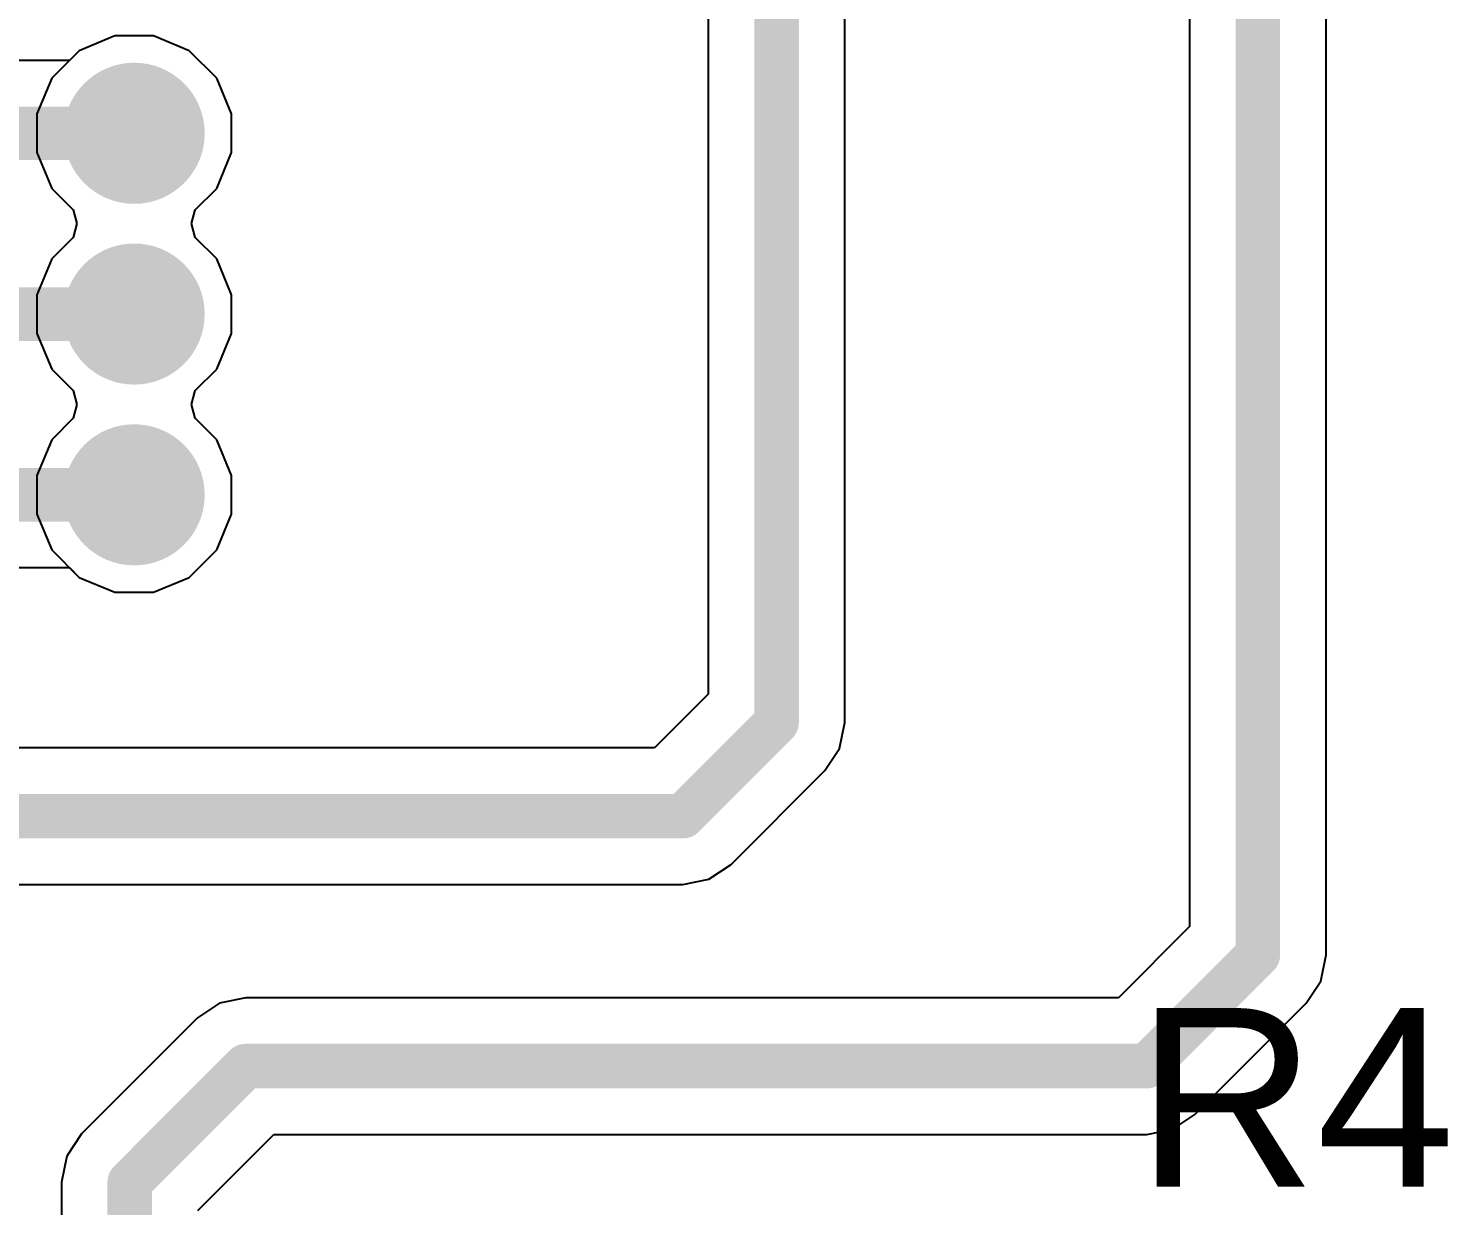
# Model space of a CAD drawing. Header units: millimetres. Extents: x 0 to 5423, y 0 to 5425.
# Drawn here: x 65.77 to 73.85, y 112.36 to 119.06 of the extents above; entities that cross this region are included whole.
import ezdxf

# ---------------------------------------------------------------- set-up
doc = ezdxf.new("R2010")
doc.units = ezdxf.units.MM
for name, color, linetype in [('BottomLayer', 5, 'Continuous'), ('BottomSolder', 6, 'Continuous'), ('TopLayer', 1, 'Continuous'), ('TopOverlay', 2, 'Continuous'), ('TopSolder', 216, 'Continuous'), ('ViaHoleLayer', 16, 'Continuous')]:
    doc.layers.add(name, color=color, linetype=linetype)
doc.styles.add('Arial', font='', dxfattribs={"height": 0.2})
doc.styles.get('Arial').set_extended_font_data('Arial')

msp = doc.modelspace()

# ---------------------------------------------------------------- hatches: boundary and pattern name
at = {"layer": 'BottomLayer'}
h = msp.add_hatch(color=5, dxfattribs=at)
edge = h.paths.add_edge_path()
edge.add_arc((66.3702, 118.4656), 0.3, 0, 360)
h = msp.add_hatch(color=5, dxfattribs=at)
edge = h.paths.add_edge_path()
edge.add_arc((66.3702, 117.4369), 0.3, 0, 360)
h = msp.add_hatch(color=5, dxfattribs=at)
edge = h.paths.add_edge_path()
edge.add_arc((66.3702, 116.4082), 0.3, 0, 360)
at = {"layer": 'BottomSolder'}
h = msp.add_hatch(color=6, dxfattribs=at)
edge = h.paths.add_edge_path()
edge.add_arc((66.3702, 118.4656), 0.4016, 0, 360)
h = msp.add_hatch(color=6, dxfattribs=at)
edge = h.paths.add_edge_path()
edge.add_arc((66.3702, 117.4369), 0.4016, 0, 360)
h = msp.add_hatch(color=6, dxfattribs=at)
edge = h.paths.add_edge_path()
edge.add_arc((66.3702, 116.4082), 0.4016, 0, 360)
at = {"layer": 'TopLayer'}
h = msp.add_hatch(color=1, dxfattribs=at)
edge = h.paths.add_edge_path()
edge.add_arc((66.3702, 118.4656), 0.3, 0, 360)
h = msp.add_hatch(color=1, dxfattribs=at)
edge = h.paths.add_edge_path()
edge.add_arc((66.3702, 117.4369), 0.3, 0, 360)
h = msp.add_hatch(color=1, dxfattribs=at)
edge = h.paths.add_edge_path()
edge.add_arc((66.3702, 116.4082), 0.3, 0, 360)
at = {"layer": 'TopSolder'}
h = msp.add_hatch(color=216, dxfattribs=at)
edge = h.paths.add_edge_path()
edge.add_arc((66.3702, 118.4656), 0.4016, 0, 360)
h = msp.add_hatch(color=216, dxfattribs=at)
edge = h.paths.add_edge_path()
edge.add_arc((66.3702, 117.4369), 0.4016, 0, 360)
h = msp.add_hatch(color=216, dxfattribs=at)
edge = h.paths.add_edge_path()
edge.add_arc((66.3702, 116.4082), 0.4016, 0, 360)
at = {"layer": 'ViaHoleLayer'}
h = msp.add_hatch(color=16, dxfattribs=at)
edge = h.paths.add_edge_path()
edge.add_arc((66.3702, 118.4656), 0.15, 0, 360)
h = msp.add_hatch(color=16, dxfattribs=at)
edge = h.paths.add_edge_path()
edge.add_arc((66.3702, 117.4369), 0.15, 0, 360)
h = msp.add_hatch(color=16, dxfattribs=at)
edge = h.paths.add_edge_path()
edge.add_arc((66.3702, 116.4082), 0.15, 0, 360)

# ---------------------------------------------------------------- linework, layer by layer
at = {"layer": 'BottomLayer'}
for p, q in [((66.26, 119.0196), (66.0564, 118.9353)), ((66.4804, 119.0196), (66.26, 119.0196)), ((66.684, 118.9353), (66.4804, 119.0196)), ((66.0564, 118.9353), (65.9006, 118.7794)), ((66.8399, 118.7794), (66.684, 118.9353)), ((65.9006, 118.7794), (65.8162, 118.5758)), ((66.9242, 118.5758), (66.8399, 118.7794)), ((65.8162, 118.5758), (65.8162, 118.3554)), ((66.9242, 118.3554), (66.9242, 118.5758)), ((65.8162, 118.3554), (65.9006, 118.1518)), ((66.8399, 118.1518), (66.9242, 118.3554)), ((65.9006, 118.1518), (66.0224, 118.03)), ((66.718, 118.03), (66.8399, 118.1518)), ((66.0224, 118.03), (66.0441, 117.9513)), ((66.6963, 117.9513), (66.718, 118.03)), ((66.0441, 117.9513), (66.0224, 117.8726)), ((66.718, 117.8726), (66.6963, 117.9513)), ((66.0224, 117.8726), (65.9006, 117.7507)), ((66.8399, 117.7507), (66.718, 117.8726)), ((65.9006, 117.7507), (65.8162, 117.5471)), ((66.9242, 117.5471), (66.8399, 117.7507)), ((65.8162, 117.5471), (65.8162, 117.3267)), ((66.9242, 117.3267), (66.9242, 117.5471)), ((65.8162, 117.3267), (65.9006, 117.1231)), ((66.8399, 117.1231), (66.9242, 117.3267)), ((65.9006, 117.1231), (66.0224, 117.0013)), ((66.718, 117.0013), (66.8399, 117.1231)), ((66.0224, 117.0013), (66.0441, 116.9226)), ((66.6963, 116.9226), (66.718, 117.0013)), ((66.0441, 116.9226), (66.0224, 116.8439)), ((66.718, 116.8439), (66.6963, 116.9226)), ((66.0224, 116.8439), (65.9006, 116.722)), ((66.8399, 116.722), (66.718, 116.8439)), ((65.9006, 116.722), (65.8162, 116.5184)), ((66.9242, 116.5184), (66.8399, 116.722)), ((65.8162, 116.5184), (65.8162, 116.298)), ((66.9242, 116.298), (66.9242, 116.5184)), ((65.8162, 116.298), (65.9006, 116.0944)), ((66.8399, 116.0944), (66.9242, 116.298)), ((65.9006, 116.0944), (66.0564, 115.9386)), ((66.684, 115.9386), (66.8399, 116.0944)), ((66.0564, 115.9386), (66.26, 115.8542)), ((66.4804, 115.8542), (66.684, 115.9386)), ((66.26, 115.8542), (66.4804, 115.8542))]:
    msp.add_line(p, q, dxfattribs=at)
at = {"layer": 'TopLayer'}
for p, q in [((69.6397, 135.0207), (69.6397, 115.2741)), ((70.4167, 115.1132), (70.4167, 135.0207)), ((72.3805, 135.0207), (72.3805, 113.9509)), ((73.1575, 113.79), (73.1575, 135.0207)), ((66.26, 119.0196), (66.0564, 118.9353)), ((66.4804, 119.0196), (66.26, 119.0196)), ((66.684, 118.9353), (66.4804, 119.0196)), ((66.0564, 118.9353), (66.0011, 118.88)), ((66.8399, 118.7794), (66.684, 118.9353)), ((66.0011, 118.88), (63.7876, 118.88)), ((66.9242, 118.5758), (66.8399, 118.7794)), ((66.9242, 118.3554), (66.9242, 118.5758)), ((66.8399, 118.1518), (66.9242, 118.3554)), ((66.718, 118.03), (66.8399, 118.1518)), ((66.6963, 117.9513), (66.718, 118.03)), ((66.718, 117.8726), (66.6963, 117.9513)), ((66.8399, 117.7507), (66.718, 117.8726)), ((66.9242, 117.5471), (66.8399, 117.7507)), ((66.9242, 117.3267), (66.9242, 117.5471)), ((66.8399, 117.1231), (66.9242, 117.3267)), ((66.718, 117.0013), (66.8399, 117.1231)), ((66.6963, 116.9226), (66.718, 117.0013)), ((66.718, 116.8439), (66.6963, 116.9226)), ((66.8399, 116.722), (66.718, 116.8439)), ((66.9242, 116.5184), (66.8399, 116.722)), ((66.9242, 116.298), (66.9242, 116.5184)), ((66.8399, 116.0944), (66.9242, 116.298)), ((66.684, 115.9386), (66.8399, 116.0944)), ((64.0018, 115.9938), (66.0011, 115.9938)), ((66.0011, 115.9938), (66.0564, 115.9386)), ((66.0564, 115.9386), (66.26, 115.8542)), ((66.4804, 115.8542), (66.684, 115.9386)), ((66.26, 115.8542), (66.4804, 115.8542)), ((69.6397, 115.2741), (69.3335, 114.9679)), ((70.3871, 114.9646), (70.4167, 115.1132)), ((69.3335, 114.9679), (64.389, 114.9679)), ((70.3029, 114.8385), (70.3871, 114.9646)), ((69.7691, 114.3047), (70.3029, 114.8385)), ((69.6431, 114.2205), (69.7691, 114.3047)), ((69.4944, 114.1909), (69.6431, 114.2205)), ((64.5499, 114.1909), (69.4944, 114.1909)), ((72.3805, 113.9509), (71.9751, 113.5455)), ((73.1279, 113.6414), (73.1575, 113.79)), ((73.0437, 113.5153), (73.1279, 113.6414)), ((66.8566, 113.5159), (66.7305, 113.4317)), ((67.0052, 113.5455), (66.8566, 113.5159)), ((71.9751, 113.5455), (67.0052, 113.5455)), ((72.4107, 112.8823), (73.0437, 113.5153)), ((66.7305, 113.4317), (66.0701, 112.7713)), ((72.2847, 112.7981), (72.4107, 112.8823)), ((66.0701, 112.7713), (65.9859, 112.6453)), ((66.7333, 112.3357), (67.1661, 112.7685)), ((67.1661, 112.7685), (72.136, 112.7685)), ((72.136, 112.7685), (72.2847, 112.7981)), ((65.9859, 112.6453), (65.9563, 112.4966)), ((65.9563, 112.4966), (65.9563, 108.185))]:
    msp.add_line(p, q, dxfattribs=at)
for points, const_width in [([(70.0282, 115.1132), (70.0282, 135.398)], 0.254), ([(72.769, 113.79), (72.769, 135.398)], 0.254), ([(63.7876, 118.4656), (66.3702, 118.4656)], 0.3048), ([(63.7605, 117.4369), (66.3702, 117.4369)], 0.3048), ([(63.8302, 116.4082), (66.3702, 116.4082)], 0.3048), ([(69.4944, 114.5794), (70.0282, 115.1132)], 0.254), ([(64.389, 114.5794), (69.4944, 114.5794)], 0.254), ([(72.136, 113.157), (72.769, 113.79)], 0.254), ([(66.3448, 112.4966), (67.0052, 113.157)], 0.254), ([(67.0052, 113.157), (72.136, 113.157)], 0.254), ([(66.3448, 107.6198), (66.3448, 112.4966)], 0.254)]:
    msp.add_lwpolyline(points, dxfattribs=dict(at, const_width=const_width))
for points, const_width in [([(66.294, 118.4656, 1), (66.4464, 118.4656, 1)], 0.1524), ([(66.294, 117.4369, 1), (66.4464, 117.4369, 1)], 0.1524), ([(66.294, 116.4082, 1), (66.4464, 116.4082, 1)], 0.1524), ([(69.9647, 115.1132, 1), (70.0917, 115.1132, 1)], 0.127), ([(69.9647, 115.1132, 1), (70.0917, 115.1132, 1)], 0.127), ([(69.4309, 114.5794, 1), (69.5579, 114.5794, 1)], 0.127), ([(69.4309, 114.5794, 1), (69.5579, 114.5794, 1)], 0.127), ([(72.7055, 113.79, 1), (72.8325, 113.79, 1)], 0.127), ([(72.7055, 113.79, 1), (72.8325, 113.79, 1)], 0.127), ([(66.9417, 113.157, 1), (67.0687, 113.157, 1)], 0.127), ([(66.9417, 113.157, 1), (67.0687, 113.157, 1)], 0.127), ([(72.0725, 113.157, 1), (72.1995, 113.157, 1)], 0.127), ([(72.0725, 113.157, 1), (72.1995, 113.157, 1)], 0.127), ([(66.2813, 112.4966, 1), (66.4083, 112.4966, 1)], 0.127), ([(66.2813, 112.4966, 1), (66.4083, 112.4966, 1)], 0.127)]:
    msp.add_lwpolyline(points, format="xyb", close=True, dxfattribs=dict(at, const_width=const_width))

# ---------------------------------------------------------------- texts
at = {"layer": 'TopOverlay', "style": 'Arial'}
msp.add_text('R4', height=1.016, dxfattribs=at).set_placement((72.077, 112.4714))

doc.saveas('drawing.dxf')
